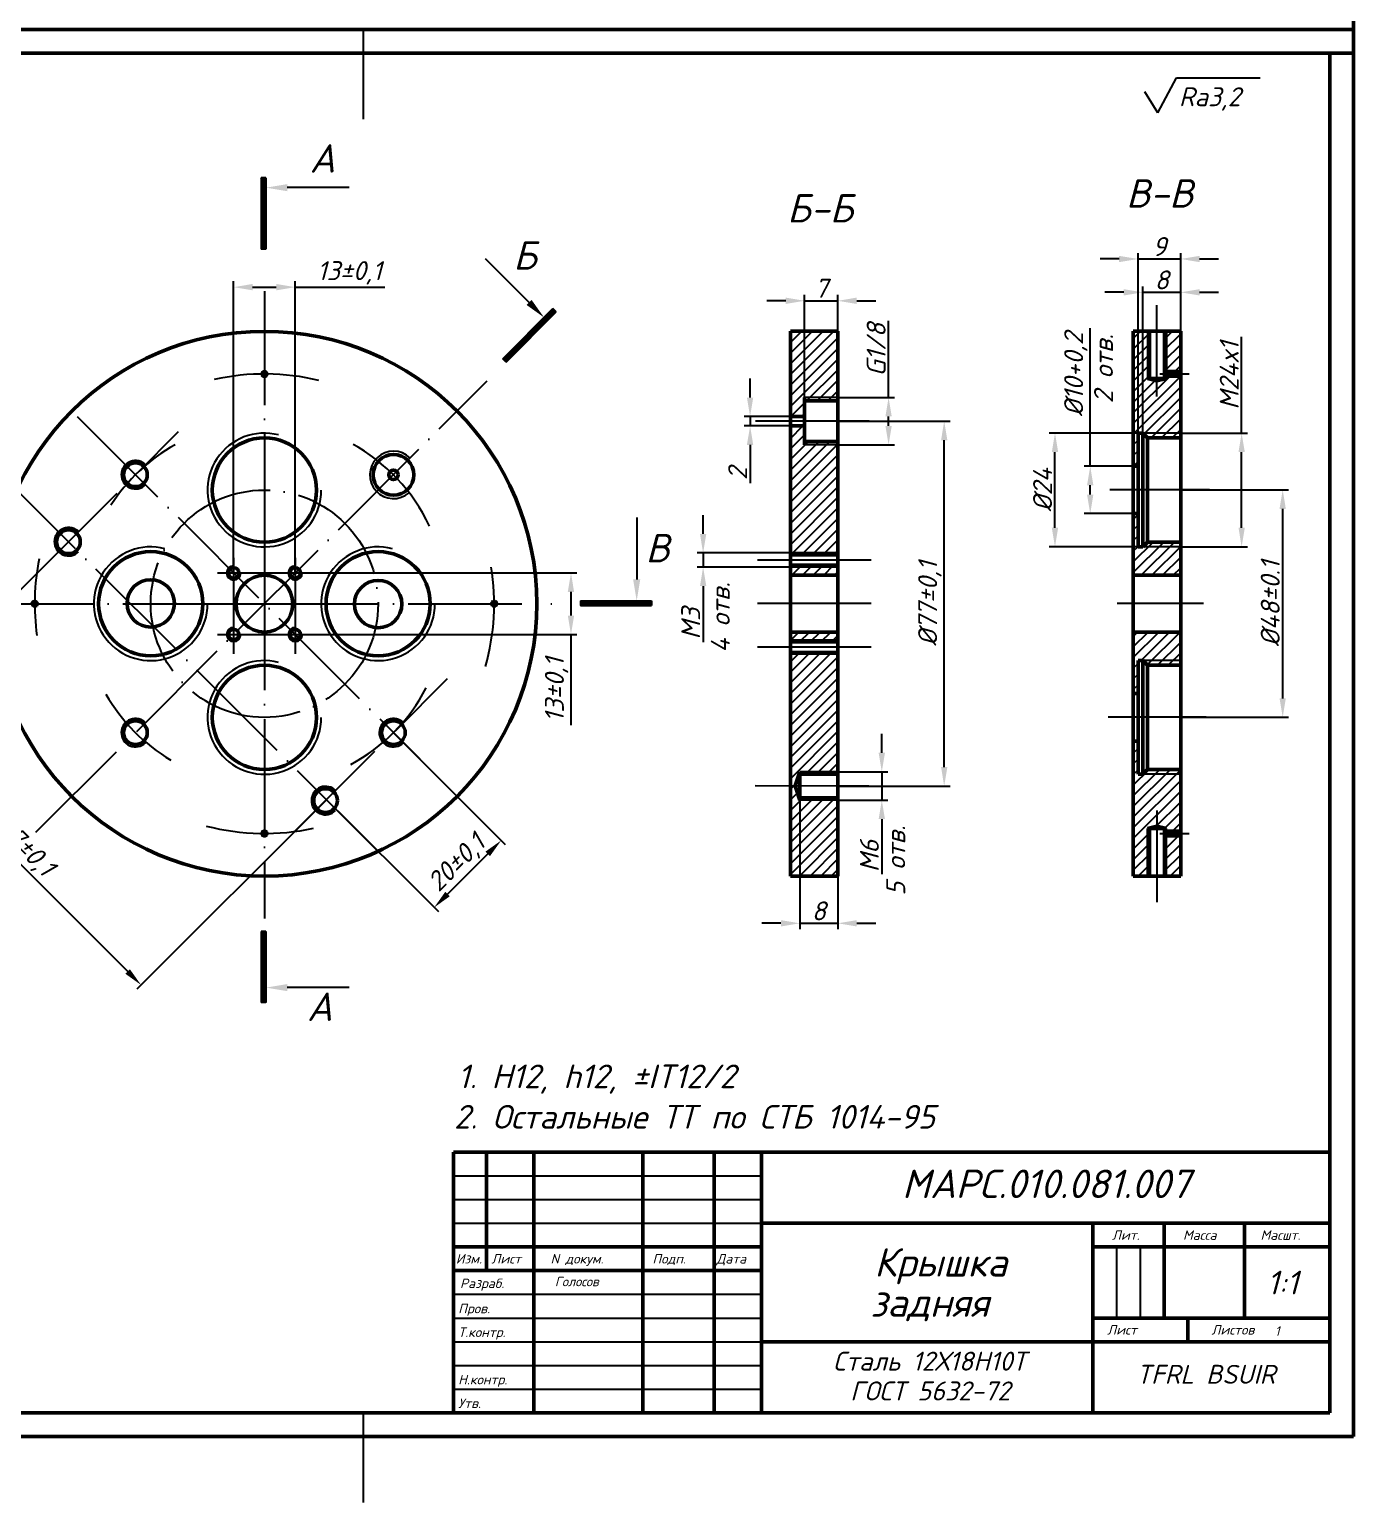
# Model space of a CAD drawing. Header units: millimetres. Extents: x -5427 to 3670, y -5891 to 948.
# Drawn here: x -4866.6 to -4587.1, y -244.5 to 66.5 of the extents above; entities that cross this region are included whole.
import ezdxf

# ---------------------------------------------------------------- set-up
doc = ezdxf.new("R2010")
doc.units = ezdxf.units.MM
doc.header["$MEASUREMENT"] = 0
doc.linetypes.add('ACAD_ISO04W100', pattern=[30, 24, -3, 0, -3])
doc.layers.add('оси', color=1, linetype='ACAD_ISO04W100')
doc.layers.add('Толстые', color=7, linetype='Continuous', lineweight=50)
doc.layers.add('Тонкие', color=140, linetype='Continuous', lineweight=25)
doc.styles.get("Standard").update_dxf_attribs({"font": 'isocpeui.ttf'})
doc.styles.add('TXT', font='isocpeui.ttf')
doc.styles.add('Для рамки', font='simplex.shx', dxfattribs={"oblique": 15, "height": 4})
doc.dimstyles.new('ISO-25', dxfattribs={"dimtxt": 4, "dimasz": 4, "dimexe": 1.25, "dimexo": 0, "dimtad": 1, "dimtxsty": 'Standard', "dimcen": 2.5, "dimadec": 0, "dimazin": 0, "dimtfac": 1, "dimtmove": 0, "dimatfit": 3, "dimfxl": 1, "dimarcsym": 0})
pattern_1 = [(45, (-7312.65057, 728.60746), (-0.1122532015, 0.1122532015), []), (135, (-7312.65057, 728.60746), (-0.1122532015, -0.1122532015), [])]

# ---------------------------------------------------------------- blocks, each defined once
blk = doc.blocks.new('BORDER')
for p, q in [((1, 1), (0, 1)), ((0, 1), (0, 0)), ((1, 0), (1, 1)), ((0, 0), (1, 0))]:
    blk.add_line(p, q)
blk = doc.blocks.new('*D549')
at = {"layer": 'Defpoints', "color": 0, "transparency": 16777216}
for p in [(-4810.52, 12.09), (-4823.52, -48.24), (-4810.52, -48.24)]:
    blk.add_point(p, dxfattribs=at)
at = {"layer": 'Тонкие', "color": 0, "lineweight": -2, "transparency": 16777216}
for p, q in [((-4823.52, -48.24), (-4823.52, 13.34)), ((-4810.52, -48.24), (-4810.52, 13.34)), ((-4819.52, 12.09), (-4814.52, 12.09)), ((-4810.52, 12.09), (-4791.6, 12.09))]:
    blk.add_line(p, q, dxfattribs=at)
at = {"layer": 'Тонкие', "color": 0, "transparency": 16777216}
for points in [[(-4819.52, 12.76), (-4819.52, 11.42), (-4823.52, 12.09)], [(-4814.52, 12.76), (-4814.52, 11.42), (-4810.52, 12.09)]]:
    blk.add_solid(points, dxfattribs=at)
at = {"layer": 'Тонкие', "color": 0, "transparency": 16777216, "insert": (-4799.06, 15.11), "char_height": 4, "attachment_point": 5}
blk.add_mtext('13%%p0,1', dxfattribs=at)
blk = doc.blocks.new('*D550')
at = {"layer": 'Defpoints', "color": 0, "transparency": 16777216}
for p in [(-4858.39, -41.66), (-4803.94, -96.1), (-4843.06, -135.22)]:
    blk.add_point(p, dxfattribs=at)
at = {"layer": 'Тонкие', "color": 0, "lineweight": -2, "transparency": 16777216}
for p, q in [((-4858.39, -41.66), (-4898.39, -81.66)), ((-4894.67, -83.6), (-4845.88, -132.39)), ((-4803.94, -96.1), (-4843.94, -136.1))]:
    blk.add_line(p, q, dxfattribs=at)
at = {"layer": 'Тонкие', "color": 0, "transparency": 16777216}
for points in [[(-4894.2, -83.13), (-4895.15, -84.07), (-4897.5, -80.77)], [(-4845.41, -131.92), (-4846.36, -132.86), (-4843.06, -135.22)]]:
    blk.add_solid(points, dxfattribs=at)
at = {"layer": 'Тонкие', "color": 0, "transparency": 16777216, "insert": (-4867.62, -106.38), "char_height": 4, "attachment_point": 5, "rotation": 315}
blk.add_mtext('77%%p0,1', dxfattribs=at)
blk = doc.blocks.new('*D561')
at = {"layer": 'Defpoints', "color": 0, "transparency": 16777216}
for p in [(-4724.42, -44.01), (-4705.99, -44.01), (-4705.99, -47.01)]:
    blk.add_point(p, dxfattribs=at)
at = {"layer": 'Тонкие', "color": 0, "lineweight": -2, "transparency": 16777216}
for p, q in [((-4724.42, -40.01), (-4724.42, -36.01)), ((-4705.99, -44.01), (-4725.67, -44.01)), ((-4724.42, -44.01), (-4724.42, -47.01)), ((-4705.99, -47.01), (-4725.67, -47.01)), ((-4724.42, -51.01), (-4724.42, -62.83))]:
    blk.add_line(p, q, dxfattribs=at)
at = {"layer": 'Тонкие', "color": 0, "transparency": 16777216}
for points in [[(-4725.08, -40.01), (-4723.75, -40.01), (-4724.42, -44.01)], [(-4725.08, -51.01), (-4723.75, -51.01), (-4724.42, -47.01)]]:
    blk.add_solid(points, dxfattribs=at)
at = {"layer": 'Тонкие', "color": 0, "transparency": 16777216, "insert": (-4727.04, -58.92), "char_height": 4, "attachment_point": 5, "rotation": 90}
blk.add_mtext('M3', dxfattribs=at)
blk = doc.blocks.new('*D562')
at = {"layer": 'Defpoints', "color": 0, "transparency": 16777216}
for p in [(-4810.52, -48.24), (-4810.52, -61.24), (-4752.31, -61.24)]:
    blk.add_point(p, dxfattribs=at)
at = {"layer": 'Тонкие', "color": 0, "lineweight": -2, "transparency": 16777216}
for p, q in [((-4810.52, -48.24), (-4751.06, -48.24)), ((-4752.31, -52.24), (-4752.31, -57.24)), ((-4810.52, -61.24), (-4751.06, -61.24)), ((-4752.31, -61.24), (-4752.31, -80.39))]:
    blk.add_line(p, q, dxfattribs=at)
at = {"layer": 'Тонкие', "color": 0, "transparency": 16777216}
for points in [[(-4752.98, -52.24), (-4751.65, -52.24), (-4752.31, -48.24)], [(-4752.98, -57.24), (-4751.65, -57.24), (-4752.31, -61.24)]]:
    blk.add_solid(points, dxfattribs=at)
at = {"layer": 'Тонкие', "color": 0, "transparency": 16777216, "insert": (-4755.34, -72.93), "char_height": 4, "attachment_point": 5, "rotation": 90}
blk.add_mtext('13%%p0,1', dxfattribs=at)
blk = doc.blocks.new('*D563')
at = {"layer": 'Defpoints', "color": 0, "transparency": 16777216}
for p in [(-4695.95, -16.22), (-4673.53, -16.22), (-4695.99, -93.22)]:
    blk.add_point(p, dxfattribs=at)
at = {"layer": 'Тонкие', "color": 0, "lineweight": -2, "transparency": 16777216}
for p, q in [((-4695.95, -16.22), (-4672.28, -16.22)), ((-4673.53, -89.22), (-4673.53, -20.22)), ((-4695.99, -93.22), (-4672.28, -93.22))]:
    blk.add_line(p, q, dxfattribs=at)
at = {"layer": 'Тонкие', "color": 0, "transparency": 16777216}
for points in [[(-4674.19, -20.22), (-4672.86, -20.22), (-4673.53, -16.22)], [(-4674.19, -89.22), (-4672.86, -89.22), (-4673.53, -93.22)]]:
    blk.add_solid(points, dxfattribs=at)
at = {"layer": 'Тонкие', "color": 0, "transparency": 16777216, "insert": (-4676.55, -54.72), "char_height": 4, "attachment_point": 5, "rotation": 90}
blk.add_mtext('%%c77%%p0,1', dxfattribs=at)
blk = doc.blocks.new('*D564')
at = {"layer": 'Defpoints', "color": 0, "transparency": 16777216}
for p in [(-4703.99, -96.21), (-4695.99, -96.21), (-4695.99, -122.2)]:
    blk.add_point(p, dxfattribs=at)
at = {"layer": 'Тонкие', "color": 0, "lineweight": -2, "transparency": 16777216}
for p, q in [((-4703.99, -96.21), (-4703.99, -123.45)), ((-4695.99, -96.21), (-4695.99, -123.45)), ((-4707.99, -122.2), (-4711.99, -122.2)), ((-4703.99, -122.2), (-4695.99, -122.2)), ((-4691.99, -122.2), (-4687.99, -122.2))]:
    blk.add_line(p, q, dxfattribs=at)
at = {"layer": 'Тонкие', "color": 0, "transparency": 16777216}
for points in [[(-4707.99, -121.53), (-4707.99, -122.86), (-4703.99, -122.2)], [(-4691.99, -121.53), (-4691.99, -122.86), (-4695.99, -122.2)]]:
    blk.add_solid(points, dxfattribs=at)
at = {"layer": 'Тонкие', "color": 0, "transparency": 16777216, "insert": (-4699.99, -119.57), "char_height": 4, "attachment_point": 5}
blk.add_mtext('8', dxfattribs=at)
blk = doc.blocks.new('*D565')
at = {"layer": 'Defpoints', "color": 0, "transparency": 16777216}
for p in [(-4695.99, -90.21), (-4695.99, -96.21), (-4686.7, -96.21)]:
    blk.add_point(p, dxfattribs=at)
at = {"layer": 'Тонкие', "color": 0, "lineweight": -2, "transparency": 16777216}
for p, q in [((-4686.7, -86.21), (-4686.7, -82.21)), ((-4695.99, -90.21), (-4685.45, -90.21)), ((-4686.7, -90.21), (-4686.7, -96.21)), ((-4695.99, -96.21), (-4685.45, -96.21)), ((-4686.7, -100.21), (-4686.7, -111.79))]:
    blk.add_line(p, q, dxfattribs=at)
at = {"layer": 'Тонкие', "color": 0, "transparency": 16777216}
for points in [[(-4687.37, -86.21), (-4686.03, -86.21), (-4686.7, -90.21)], [(-4687.37, -100.21), (-4686.03, -100.21), (-4686.7, -96.21)]]:
    blk.add_solid(points, dxfattribs=at)
at = {"layer": 'Тонкие', "color": 0, "transparency": 16777216, "insert": (-4689.32, -108), "char_height": 4, "attachment_point": 5, "rotation": 90}
blk.add_mtext('M6', dxfattribs=at)
blk = doc.blocks.new('*D566')
at = {"layer": 'Defpoints', "color": 0, "transparency": 16777216}
for p in [(-4789.8, -81.96), (-4803.94, -96.1), (-4767.05, -104.71)]:
    blk.add_point(p, dxfattribs=at)
at = {"layer": 'Тонкие', "color": 0, "lineweight": -2, "transparency": 16777216}
for p, q in [((-4789.8, -81.96), (-4766.17, -105.59)), ((-4803.94, -96.1), (-4780.31, -119.73)), ((-4778.36, -116.02), (-4769.88, -107.53))]:
    blk.add_line(p, q, dxfattribs=at)
at = {"layer": 'Тонкие', "color": 0, "transparency": 16777216}
for points in [[(-4770.35, -107.06), (-4769.41, -108.01), (-4767.05, -104.71)], [(-4778.84, -115.55), (-4777.89, -116.49), (-4781.19, -118.85)]]:
    blk.add_solid(points, dxfattribs=at)
at = {"layer": 'Тонкие', "color": 0, "transparency": 16777216, "insert": (-4776.26, -109.64), "char_height": 4, "attachment_point": 5, "rotation": 45}
blk.add_mtext('20%%p0,1', dxfattribs=at)
blk = doc.blocks.new('*D567')
at = {"layer": 'Defpoints', "color": 0, "transparency": 16777216}
for p in [(-4695.99, 9.21), (-4702.99, -11.21), (-4695.99, -11.21)]:
    blk.add_point(p, dxfattribs=at)
at = {"layer": 'Тонкие', "color": 0, "lineweight": -2, "transparency": 16777216}
for p, q in [((-4702.99, -11.21), (-4702.99, 10.46)), ((-4695.99, -11.21), (-4695.99, 10.46)), ((-4706.99, 9.21), (-4710.99, 9.21)), ((-4702.99, 9.21), (-4695.99, 9.21)), ((-4691.99, 9.21), (-4687.99, 9.21))]:
    blk.add_line(p, q, dxfattribs=at)
at = {"layer": 'Тонкие', "color": 0, "transparency": 16777216}
for points in [[(-4706.99, 9.88), (-4706.99, 8.54), (-4702.99, 9.21)], [(-4691.99, 9.88), (-4691.99, 8.54), (-4695.99, 9.21)]]:
    blk.add_solid(points, dxfattribs=at)
at = {"layer": 'Тонкие', "color": 0, "transparency": 16777216, "insert": (-4699.49, 11.86), "char_height": 4, "attachment_point": 5}
blk.add_mtext('7', dxfattribs=at)
blk = doc.blocks.new('*D568')
at = {"layer": 'Defpoints', "color": 0, "transparency": 16777216}
for p in [(-4695.99, -11.21), (-4695.99, -21.21), (-4685.27, -21.21)]:
    blk.add_point(p, dxfattribs=at)
at = {"layer": 'Тонкие', "color": 0, "lineweight": -2, "transparency": 16777216}
for p, q in [((-4685.27, -11.21), (-4685.27, 4.98)), ((-4695.99, -11.21), (-4684.02, -11.21)), ((-4685.27, -17.21), (-4685.27, -15.21)), ((-4695.99, -21.21), (-4684.02, -21.21))]:
    blk.add_line(p, q, dxfattribs=at)
at = {"layer": 'Тонкие', "color": 0, "transparency": 16777216}
for points in [[(-4685.93, -15.21), (-4684.6, -15.21), (-4685.27, -11.21)], [(-4685.93, -17.21), (-4684.6, -17.21), (-4685.27, -21.21)]]:
    blk.add_solid(points, dxfattribs=at)
at = {"layer": 'Тонкие', "color": 0, "transparency": 16777216, "insert": (-4687.89, -1.12), "char_height": 4, "attachment_point": 5, "rotation": 90}
blk.add_mtext('G1/8', dxfattribs=at)
blk = doc.blocks.new('*D569')
at = {"layer": 'Defpoints', "color": 0, "transparency": 16777216}
for p in [(-4705.99, -15.21), (-4714.5, -17.21), (-4705.99, -17.21)]:
    blk.add_point(p, dxfattribs=at)
at = {"layer": 'Тонкие', "color": 0, "lineweight": -2, "transparency": 16777216}
for p, q in [((-4714.5, -11.21), (-4714.5, -7.21)), ((-4705.99, -15.21), (-4715.75, -15.21)), ((-4714.5, -15.21), (-4714.5, -17.21)), ((-4705.99, -17.21), (-4715.75, -17.21)), ((-4714.5, -21.21), (-4714.5, -29.3))]:
    blk.add_line(p, q, dxfattribs=at)
at = {"layer": 'Тонкие', "color": 0, "transparency": 16777216}
for points in [[(-4715.17, -11.21), (-4713.84, -11.21), (-4714.5, -15.21)], [(-4715.17, -21.21), (-4713.84, -21.21), (-4714.5, -17.21)]]:
    blk.add_solid(points, dxfattribs=at)
at = {"layer": 'Тонкие', "color": 0, "transparency": 16777216, "insert": (-4717.13, -27.26), "char_height": 4, "attachment_point": 5, "rotation": 90}
blk.add_mtext('2', dxfattribs=at)
blk = doc.blocks.new('*D570')
at = {"layer": 'Defpoints', "color": 0, "transparency": 16777216}
for p in [(-4623.61, -18.71), (-4623.61, -42.71), (-4610.74, -42.71)]:
    blk.add_point(p, dxfattribs=at)
at = {"layer": 'Тонкие', "color": 0, "lineweight": -2, "transparency": 16777216}
for p, q in [((-4610.74, -18.71), (-4610.74, 1.57)), ((-4623.61, -18.71), (-4609.49, -18.71)), ((-4610.74, -38.71), (-4610.74, -22.71)), ((-4623.61, -42.71), (-4609.49, -42.71))]:
    blk.add_line(p, q, dxfattribs=at)
at = {"layer": 'Тонкие', "color": 0, "transparency": 16777216}
for points in [[(-4611.4, -22.71), (-4610.07, -22.71), (-4610.74, -18.71)], [(-4611.4, -38.71), (-4610.07, -38.71), (-4610.74, -42.71)]]:
    blk.add_solid(points, dxfattribs=at)
at = {"layer": 'Тонкие', "color": 0, "transparency": 16777216, "insert": (-4613.36, -6.57), "char_height": 4, "attachment_point": 5, "rotation": 90}
blk.add_mtext('M24x1', dxfattribs=at)
blk = doc.blocks.new('*D571')
at = {"layer": 'Defpoints', "color": 0, "transparency": 16777216}
for p in [(-4642.7, -25.71), (-4633.61, -25.71), (-4633.61, -35.71)]:
    blk.add_point(p, dxfattribs=at)
at = {"layer": 'Тонкие', "color": 0, "lineweight": -2, "transparency": 16777216}
for p, q in [((-4642.7, -25.71), (-4642.7, 3.45)), ((-4633.61, -25.71), (-4643.95, -25.71)), ((-4642.7, -31.71), (-4642.7, -29.71)), ((-4633.61, -35.71), (-4643.95, -35.71))]:
    blk.add_line(p, q, dxfattribs=at)
at = {"layer": 'Тонкие', "color": 0, "transparency": 16777216}
for points in [[(-4643.37, -29.71), (-4642.04, -29.71), (-4642.7, -25.71)], [(-4643.37, -31.71), (-4642.04, -31.71), (-4642.7, -35.71)]]:
    blk.add_solid(points, dxfattribs=at)
at = {"layer": 'Тонкие', "color": 0, "transparency": 16777216, "insert": (-4645.73, -6.31), "char_height": 4, "attachment_point": 5, "rotation": 90}
blk.add_mtext('%%c10+0,2', dxfattribs=at)
blk = doc.blocks.new('*D572')
at = {"layer": 'Defpoints', "color": 0, "transparency": 16777216}
for p in [(-4650.14, -18.71), (-4632.61, -18.71), (-4632.61, -42.71)]:
    blk.add_point(p, dxfattribs=at)
at = {"layer": 'Тонкие', "color": 0, "lineweight": -2, "transparency": 16777216}
for p, q in [((-4632.61, -18.71), (-4651.39, -18.71)), ((-4650.14, -38.71), (-4650.14, -22.71)), ((-4632.61, -42.71), (-4651.39, -42.71))]:
    blk.add_line(p, q, dxfattribs=at)
at = {"layer": 'Тонкие', "color": 0, "transparency": 16777216}
for points in [[(-4650.81, -22.71), (-4649.47, -22.71), (-4650.14, -18.71)], [(-4650.81, -38.71), (-4649.47, -38.71), (-4650.14, -42.71)]]:
    blk.add_solid(points, dxfattribs=at)
at = {"layer": 'Тонкие', "color": 0, "transparency": 16777216, "insert": (-4652.76, -30.71), "char_height": 4, "attachment_point": 5, "rotation": 90}
blk.add_mtext('%%c24', dxfattribs=at)
blk = doc.blocks.new('*D573')
at = {"layer": 'Defpoints', "color": 0, "transparency": 16777216}
for p in [(-4623.61, -30.71), (-4602.07, -30.71), (-4623.61, -78.71)]:
    blk.add_point(p, dxfattribs=at)
at = {"layer": 'Тонкие', "color": 0, "lineweight": -2, "transparency": 16777216}
for p, q in [((-4623.61, -30.71), (-4600.82, -30.71)), ((-4602.07, -74.71), (-4602.07, -34.71)), ((-4623.61, -78.71), (-4600.82, -78.71))]:
    blk.add_line(p, q, dxfattribs=at)
at = {"layer": 'Тонкие', "color": 0, "transparency": 16777216}
for points in [[(-4602.74, -34.71), (-4601.41, -34.71), (-4602.07, -30.71)], [(-4602.74, -74.71), (-4601.41, -74.71), (-4602.07, -78.71)]]:
    blk.add_solid(points, dxfattribs=at)
at = {"layer": 'Тонкие', "color": 0, "transparency": 16777216, "insert": (-4604.7, -54.71), "char_height": 4, "attachment_point": 5, "rotation": 90}
blk.add_mtext('%%c48%%p0.1', dxfattribs=at)
blk = doc.blocks.new('*D574')
at = {"layer": 'Defpoints', "color": 0, "transparency": 16777216}
for p in [(-4623.61, 11), (-4623.61, 2.79), (-4631.61, -18.71)]:
    blk.add_point(p, dxfattribs=at)
at = {"layer": 'Тонкие', "color": 0, "lineweight": -2, "transparency": 16777216}
for p, q in [((-4635.61, 11), (-4639.61, 11)), ((-4631.61, -18.71), (-4631.61, 12.25)), ((-4631.61, 11), (-4623.61, 11)), ((-4623.61, 2.79), (-4623.61, 12.25)), ((-4619.61, 11), (-4615.61, 11))]:
    blk.add_line(p, q, dxfattribs=at)
at = {"layer": 'Тонкие', "color": 0, "transparency": 16777216}
for points in [[(-4635.61, 11.66), (-4635.61, 10.33), (-4631.61, 11)], [(-4619.61, 11.66), (-4619.61, 10.33), (-4623.61, 11)]]:
    blk.add_solid(points, dxfattribs=at)
at = {"layer": 'Тонкие', "color": 0, "transparency": 16777216, "insert": (-4627.61, 13.62), "char_height": 4, "attachment_point": 5}
blk.add_mtext('8', dxfattribs=at)
blk = doc.blocks.new('*D575')
at = {"layer": 'Defpoints', "color": 0, "transparency": 16777216}
for p in [(-4623.61, 18.04), (-4623.61, 2.79), (-4632.61, -18.71)]:
    blk.add_point(p, dxfattribs=at)
at = {"layer": 'Тонкие', "color": 0, "lineweight": -2, "transparency": 16777216}
for p, q in [((-4632.61, -18.71), (-4632.61, 19.29)), ((-4623.61, 2.79), (-4623.61, 19.29)), ((-4636.61, 18.04), (-4640.61, 18.04)), ((-4632.61, 18.04), (-4623.61, 18.04)), ((-4619.61, 18.04), (-4615.61, 18.04))]:
    blk.add_line(p, q, dxfattribs=at)
at = {"layer": 'Тонкие', "color": 0, "transparency": 16777216}
for points in [[(-4636.61, 18.7), (-4636.61, 17.37), (-4632.61, 18.04)], [(-4619.61, 18.7), (-4619.61, 17.37), (-4623.61, 18.04)]]:
    blk.add_solid(points, dxfattribs=at)
at = {"layer": 'Тонкие', "color": 0, "transparency": 16777216, "insert": (-4628.11, 20.66), "char_height": 4, "attachment_point": 5}
blk.add_mtext('9', dxfattribs=at)

msp = doc.modelspace()

# ---------------------------------------------------------------- hatches: boundary and pattern name
at = {"layer": 'Тонкие'}
h = msp.add_hatch(dxfattribs=at)
h.set_pattern_fill('ANSI37', color=256, scale=0.05, style=0)
h.set_pattern_definition(pattern_1)
h.paths.add_polyline_path([(-4816.693, 35.132), (-4817.693, 35.132), (-4817.693, 20.132), (-4816.693, 20.132)])
h.paths.add_polyline_path([(-4816.693, -123.892), (-4817.693, -123.892), (-4817.693, -138.892), (-4816.693, -138.892)])
h = msp.add_hatch(dxfattribs=at)
h.set_pattern_fill('ANSI37', color=256, scale=0.05, style=0)
h.set_pattern_definition(pattern_1)
h.paths.add_polyline_path([(-4871.747, -110.249), (-4872.454, -109.542), (-4883.061, -120.148), (-4882.354, -120.856)])
h.paths.add_polyline_path([(-4755.404, 6.858), (-4756.111, 7.565), (-4766.717, -3.042), (-4766.01, -3.749)])
h = msp.add_hatch(dxfattribs=at)
h.set_pattern_fill('ANSI31', color=256, scale=0.5, style=0)
h.set_pattern_definition([(45, (-7331.8926, 728.6075), (-1.122532, 1.122532), [])])
h.paths.add_polyline_path([(-4695.993, 2.786), (-4705.993, 2.786), (-4705.993, -15.211), (-4702.993, -15.211), (-4702.993, -11.211), (-4695.993, -11.211)])
h.paths.add_polyline_path([(-4695.993, -21.211), (-4702.993, -21.211), (-4702.993, -17.211), (-4705.993, -17.211), (-4705.992, -44.014), (-4695.993, -44.014)])
h.paths.add_polyline_path([(-4695.993, -47.014), (-4705.992, -47.014), (-4705.992, -48.714), (-4695.993, -48.714)])
h.paths.add_polyline_path([(-4695.993, -60.714), (-4705.992, -60.714), (-4705.992, -62.414), (-4695.993, -62.414)])
h.paths.add_polyline_path([(-4695.993, -65.414), (-4705.992, -65.414), (-4705.992, -93.211), (-4704.993, -93.212), (-4703.992, -90.211), (-4703.992, -90.211), (-4695.993, -90.211)])
h.paths.add_polyline_path([(-4695.993, -96.211), (-4703.992, -96.211), (-4704.992, -93.212), (-4705.992, -93.211), (-4705.992, -112.214), (-4695.993, -112.214)])
h.paths.add_polyline_path([(-4695.993, -95.711), (-4703.992, -95.711), (-4703.992, -96.211), (-4695.993, -96.211)], flags=17)
h.paths.add_polyline_path([(-4695.993, -90.211), (-4703.992, -90.211), (-4703.992, -90.711), (-4695.993, -90.711)], flags=16)
h.paths.add_polyline_path([(-4695.993, -65.014), (-4705.992, -65.014), (-4705.992, -65.414), (-4695.993, -65.414)])
h.paths.add_polyline_path([(-4695.993, -62.414), (-4705.992, -62.414), (-4705.992, -62.814), (-4695.993, -62.814)])
h.paths.add_polyline_path([(-4695.993, -44.014), (-4705.992, -44.014), (-4705.992, -44.414), (-4695.993, -44.414)])
h.paths.add_polyline_path([(-4695.993, -46.614), (-4705.992, -46.614), (-4705.992, -47.014), (-4695.993, -47.014)])
h.paths.add_polyline_path([(-4695.993, -11.211), (-4702.993, -11.211), (-4702.993, -11.911), (-4695.993, -11.911)])
h.paths.add_polyline_path([(-4695.993, -20.511), (-4702.993, -20.511), (-4702.993, -21.211), (-4695.993, -21.211)], flags=17)
h = msp.add_hatch(dxfattribs=at)
h.set_pattern_fill('ANSI31', color=256, scale=0.5, style=0)
h.set_pattern_definition([(45, (-8616.1618, 717.6075), (-1.122532, 1.122532), [])])
h.paths.add_polyline_path([(-4623.608, -6.714), (-4626.608, -6.714), (-4626.608, -7.214), (-4628.608, -7.714), (-4630.608, -7.214), (-4630.608, 2.786), (-4633.608, 2.786), (-4633.608, -25.714), (-4632.608, -25.714), (-4632.608, -18.714), (-4631.608, -18.714), (-4623.608, -18.714)])
h.paths.add_polyline_path([(-4623.608, -42.714), (-4631.608, -42.714), (-4632.608, -42.714), (-4632.608, -35.714), (-4633.608, -35.714), (-4633.608, -48.714), (-4623.608, -48.714)])
h.paths.add_polyline_path([(-4623.608, -60.714), (-4633.608, -60.714), (-4633.608, -73.714), (-4632.608, -73.714), (-4632.608, -66.714), (-4631.608, -66.714), (-4631.608, -66.714), (-4623.608, -66.714)])
h.paths.add_polyline_path([(-4623.608, -90.714), (-4631.608, -90.714), (-4631.608, -90.714), (-4632.608, -90.714), (-4632.608, -83.714), (-4633.608, -83.714), (-4633.608, -112.214), (-4630.608, -112.214), (-4630.608, -102.214), (-4628.608, -101.714), (-4626.608, -102.214), (-4626.608, -102.714), (-4623.608, -102.714)])
h.paths.add_polyline_path([(-4623.608, -103.714), (-4626.608, -103.714), (-4626.608, -112.214), (-4623.608, -112.214)])
h.paths.add_polyline_path([(-4623.608, 2.786), (-4626.608, 2.786), (-4626.608, -5.714), (-4623.608, -5.714)])
h.paths.add_polyline_path([(-4623.608, -89.714), (-4630.608, -89.714), (-4631.608, -90.714), (-4623.608, -90.714)])
h.paths.add_polyline_path([(-4623.608, -66.714), (-4631.608, -66.714), (-4631.608, -66.714), (-4630.608, -67.714), (-4623.608, -67.714)], flags=16)
h.paths.add_polyline_path([(-4623.608, -18.714), (-4631.608, -18.714), (-4630.608, -19.714), (-4623.608, -19.714)])
h.paths.add_polyline_path([(-4623.608, -41.714), (-4630.608, -41.714), (-4631.608, -42.714), (-4631.608, -42.714), (-4623.608, -42.714)], flags=17)
h.paths.add_polyline_path([(-4630.208, -102.214), (-4630.608, -102.214), (-4630.608, -112.214), (-4630.208, -112.214)], flags=17)
h.paths.add_polyline_path([(-4626.608, -103.714), (-4627.008, -103.714), (-4627.008, -112.214), (-4626.608, -112.214)], flags=17)
h.paths.add_polyline_path([(-4626.608, -102.214), (-4627.008, -102.214), (-4627.008, -102.714), (-4626.608, -102.714)], flags=16)
h.paths.add_polyline_path([(-4630.208, 2.786), (-4630.608, 2.786), (-4630.608, -7.214), (-4630.208, -7.214)])
h.paths.add_polyline_path([(-4626.608, 2.786), (-4627.008, 2.786), (-4627.008, -5.714), (-4626.608, -5.714)])
h.paths.add_polyline_path([(-4626.608, -6.714), (-4627.008, -6.714), (-4627.008, -7.214), (-4626.608, -7.214)], flags=16)
h = msp.add_hatch(dxfattribs=at)
h.set_pattern_fill('ANSI37', color=256, scale=0.05, style=0)
h.set_pattern_definition([(45, (-8521.66982, 717.60746), (-0.1122532015, 0.1122532015), []), (135, (-8521.66982, 717.60746), (-0.1122532015, -0.1122532015), [])])
h.paths.add_polyline_path([(-4879.854, -54.254), (-4894.854, -54.254), (-4894.854, -55.254), (-4879.854, -55.254)])
h.paths.add_polyline_path([(-4735.32, -54.097), (-4750.32, -54.097), (-4750.32, -55.097), (-4735.32, -55.097)])

# ---------------------------------------------------------------- linework, layer by layer
at = {"layer": 'оси'}
for p, q in [((-4817.02, 11.211), (-4817.02, -121.17)), ((-4628.608, -11.026), (-4628.608, 8.319)), ((-4628, -6.214), (-4621.781, -6.214)), ((-4865.249, -102.966), (-4769.981, -7.698)), ((-4775.654, -96.103), (-4858.014, -13.743)), ((-4865.1, -48.37), (-4835.138, -18.408)), ((-4689.38, -16.221), (-4713.736, -16.207)), ((-4793.042, -107), (-4869.282, -30.759)), ((-4617.494, -30.714), (-4638.551, -30.714)), ((-4817.021, -41.928), (-4817.021, -65.542)), ((-4823.521, -45.073), (-4823.521, -65.344)), ((-4810.521, -45.073), (-4810.521, -65.344)), ((-4688.911, -45.514), (-4713.006, -45.514)), ((-4826.941, -48.238), (-4805.917, -48.238)), ((-4876.977, -54.738), (-4756.375, -54.738)), ((-4829.13, -54.738), (-4805.434, -54.738)), ((-4688.911, -54.714), (-4713.006, -54.714)), ((-4618.816, -54.714), (-4636.982, -54.714)), ((-4826.941, -61.238), (-4805.917, -61.238)), ((-4688.911, -63.914), (-4713.006, -63.914)), ((-4810.653, -102.818), (-4778.389, -70.553)), ((-4618.229, -78.714), (-4638.918, -78.714)), ((-4689.426, -93.221), (-4713.782, -93.207)), ((-4628.608, -98.401), (-4628.608, -117.747)), ((-4628, -103.214), (-4621.781, -103.214))]:
    msp.add_line(p, q, dxfattribs=at)
msp.add_circle((-4817.02, -54.738), 24, dxfattribs=at)
for radius, start, end in [(48.5, 76.27343, 102.63534), (38.5, 119.35846, 147.32781), (38.5, 25.19596, 61.3161), (48.5, 168.7587, 187.98434), (48.5, 344.10445, 9.18493), (38.5, 209.67601, 239.14794), (38.5, 298.21621, 332.53374), (48.5, 255.34793, 282.36951)]:
    msp.add_arc((-4817.02, -54.737), radius, start, end, dxfattribs=at)
at = {"layer": 'Толстые'}
for p, q in [((-4705.993, 2.786), (-4705.992, -112.214)), ((-4705.993, 2.786), (-4695.993, 2.786)), ((-4695.993, 2.786), (-4695.993, -112.214)), ((-4633.608, 2.786), (-4633.608, -112.214)), ((-4633.608, 2.786), (-4623.608, 2.786)), ((-4633.608, 2.786), (-4623.608, 2.786)), ((-4630.208, 2.786), (-4630.208, -7.214)), ((-4627.008, 2.786), (-4627.008, -7.214)), ((-4623.608, 2.786), (-4623.608, -112.214)), ((-4627.008, -5.714), (-4623.608, -5.714)), ((-4630.608, -7.214), (-4626.608, -7.214)), ((-4630.608, -7.214), (-4628.608, -7.714)), ((-4628.608, -7.714), (-4626.608, -7.214)), ((-4628.608, -7.714), (-4628.608, -7.714)), ((-4627.008, -6.714), (-4623.608, -6.714)), ((-4702.993, -11.211), (-4702.993, -21.211)), ((-4695.993, -11.911), (-4702.993, -11.911)), ((-4702.993, -15.211), (-4705.993, -15.211)), ((-4702.993, -17.211), (-4705.993, -17.211)), ((-4695.993, -20.511), (-4702.993, -20.511)), ((-4632.608, -18.714), (-4632.608, -42.714)), ((-4631.608, -18.714), (-4632.608, -18.714)), ((-4631.608, -18.714), (-4630.608, -19.714)), ((-4631.608, -18.714), (-4631.608, -42.714)), ((-4623.608, -19.714), (-4630.608, -19.714)), ((-4630.608, -19.714), (-4630.608, -41.714)), ((-4632.608, -25.714), (-4633.608, -25.714)), ((-4632.608, -35.714), (-4633.608, -35.714)), ((-4631.608, -42.714), (-4632.608, -42.714)), ((-4631.608, -42.714), (-4630.608, -41.714)), ((-4623.608, -41.714), (-4630.608, -41.714)), ((-4695.993, -44.414), (-4705.992, -44.414)), ((-4695.993, -46.614), (-4705.992, -46.614)), ((-4695.993, -48.714), (-4705.992, -48.714)), ((-4623.608, -48.714), (-4633.608, -48.714)), ((-4695.993, -60.714), (-4705.992, -60.714)), ((-4623.608, -60.714), (-4633.608, -60.714)), ((-4695.993, -62.814), (-4705.992, -62.814)), ((-4695.993, -65.014), (-4705.992, -65.014)), ((-4632.608, -66.714), (-4632.608, -90.714)), ((-4632.608, -66.714), (-4631.608, -66.714)), ((-4631.608, -66.714), (-4631.608, -90.714)), ((-4631.608, -66.714), (-4630.608, -67.714)), ((-4630.608, -67.714), (-4630.608, -89.714)), ((-4630.608, -67.714), (-4623.608, -67.714)), ((-4632.608, -73.714), (-4633.608, -73.714)), ((-4632.608, -83.714), (-4633.608, -83.714)), ((-4631.608, -90.714), (-4630.608, -89.714)), ((-4623.608, -89.714), (-4630.608, -89.714)), ((-4703.992, -90.211), (-4704.992, -93.211)), ((-4704.992, -93.211), (-4704.992, -93.211)), ((-4704.992, -93.211), (-4703.992, -96.211)), ((-4703.992, -96.211), (-4703.992, -90.211)), ((-4695.993, -90.711), (-4703.992, -90.711)), ((-4631.608, -90.714), (-4632.608, -90.714)), ((-4695.993, -95.711), (-4703.992, -95.711)), ((-4630.608, -102.214), (-4628.608, -101.714)), ((-4630.608, -102.214), (-4626.608, -102.214)), ((-4630.208, -112.214), (-4630.208, -102.214)), ((-4628.608, -101.714), (-4626.608, -102.214)), ((-4627.008, -112.214), (-4627.008, -102.214)), ((-4627.008, -102.714), (-4623.608, -102.714)), ((-4627.008, -103.714), (-4623.608, -103.714)), ((-4705.993, -112.214), (-4695.993, -112.214)), ((-4633.608, -112.214), (-4623.608, -112.214)), ((-4777.118, -170.514), (-4777.118, -225.514)), ((-4777.118, -170.514), (-4592.118, -170.514)), ((-4770.118, -195.514), (-4770.118, -170.514)), ((-4760.118, -225.514), (-4760.118, -170.514)), ((-4737.118, -170.514), (-4737.118, -225.514)), ((-4722.118, -225.514), (-4722.118, -170.514)), ((-4712.118, -225.514), (-4712.118, -170.514)), ((-4712.118, -185.514), (-4592.118, -185.514)), ((-4642.118, -185.514), (-4642.118, -225.514)), ((-4627.118, -185.514), (-4627.118, -205.514)), ((-4610.118, -185.514), (-4610.118, -205.514)), ((-4777.118, -190.514), (-4712.118, -190.514)), ((-4642.118, -190.514), (-4592.118, -190.514)), ((-4777.118, -195.514), (-4712.118, -195.514)), ((-4642.118, -205.514), (-4592.118, -205.514)), ((-4622.118, -210.514), (-4622.118, -205.514)), ((-4712.118, -210.514), (-4592.118, -210.514))]:
    msp.add_line(p, q, dxfattribs=at)
for points in [[(-4999.118, 61.486), (-4987.118, 61.486), (-4592.118, 61.486)], [(-4592.118, -225.514), (-4592.118, 61.486)], [(-4592.118, -225.514), (-4777.118, -225.514), (-4987.118, -225.514), (-5000.097, -225.514)]]:
    msp.add_lwpolyline(points, dxfattribs=at)
for centre, radius in [((-4817.021, -54.738), 57.5), ((-4817.02, -6.237), 0.5), ((-4817.02, -30.738), 11), ((-4789.776, -27.534), 4.3), ((-4844.244, -27.514), 2.5), ((-4789.796, -27.514), 1), ((-4858.386, -41.656), 2.5), ((-4841.02, -54.738), 11), ((-4793.02, -54.738), 11), ((-4841.02, -54.664), 5), ((-4823.519, -48.238), 1.1), ((-4817.021, -54.737), 6), ((-4810.519, -48.238), 1.1), ((-4793.02, -54.812), 5), ((-4865.52, -54.737), 0.5), ((-4768.52, -54.738), 0.5), ((-4823.519, -61.238), 1.1), ((-4810.518, -61.238), 1.1), ((-4817.02, -78.738), 11), ((-4844.244, -81.961), 2.5), ((-4789.796, -81.961), 2.5), ((-4804.117, -96.281), 2.5), ((-4817.02, -103.237), 0.5)]:
    msp.add_circle(centre, radius, dxfattribs=at)
at = {"layer": 'Тонкие'}
for p, q in [((-4796.097, 47.533), (-4796.097, 66.486)), ((-4628.445, 48.854), (-4624.481, 56.279)), ((-4624.481, 56.279), (-4606.815, 56.275)), ((-4628.445, 48.854), (-4631.17, 53.309)), ((-4816.693, 35.132), (-4817.693, 35.132)), ((-4817.693, 35.132), (-4817.693, 20.132)), ((-4816.693, 35.132), (-4816.693, 20.132)), ((-4799.136, 33.092), (-4812.193, 33.092)), ((-4816.693, 20.132), (-4817.693, 20.132)), ((-4770.4, 18.105), (-4761.168, 8.872)), ((-4766.717, -3.042), (-4756.111, 7.565)), ((-4766.01, -3.749), (-4755.404, 6.858)), ((-4755.404, 6.858), (-4756.111, 7.565)), ((-4630.608, 2.786), (-4630.608, -7.214)), ((-4626.608, 2.786), (-4626.608, -7.214)), ((-4766.01, -3.749), (-4766.717, -3.042)), ((-4695.993, -11.211), (-4702.993, -11.211)), ((-4695.993, -21.211), (-4702.993, -21.211)), ((-4623.608, -18.714), (-4631.608, -18.714)), ((-4738.439, -36.54), (-4738.439, -49.597)), ((-4623.608, -42.714), (-4631.608, -42.714)), ((-4695.993, -44.014), (-4705.992, -44.014)), ((-4695.993, -47.014), (-4705.992, -47.014)), ((-4750.32, -54.097), (-4750.32, -55.097)), ((-4750.32, -54.097), (-4735.32, -54.097)), ((-4750.32, -55.097), (-4735.32, -55.097)), ((-4735.32, -54.097), (-4735.32, -55.097)), ((-4695.993, -62.414), (-4705.992, -62.414)), ((-4695.993, -65.414), (-4705.992, -65.414)), ((-4623.608, -66.714), (-4631.608, -66.714)), ((-4695.993, -90.211), (-4703.992, -90.211)), ((-4623.608, -90.714), (-4631.608, -90.714)), ((-4695.993, -96.211), (-4703.992, -96.211)), ((-4630.608, -112.214), (-4630.608, -102.214)), ((-4626.608, -112.214), (-4626.608, -102.214)), ((-4817.693, -123.892), (-4817.693, -138.892)), ((-4816.693, -123.892), (-4817.693, -123.892)), ((-4816.693, -123.892), (-4816.693, -138.892)), ((-4799.136, -135.774), (-4812.193, -135.774)), ((-4816.693, -138.892), (-4817.693, -138.892)), ((-4777.118, -175.514), (-4712.118, -175.514)), ((-4777.118, -180.514), (-4712.118, -180.514)), ((-4777.118, -185.514), (-4712.118, -185.514)), ((-4637.118, -205.514), (-4637.118, -190.514)), ((-4632.118, -205.514), (-4632.118, -190.514)), ((-4777.118, -200.514), (-4712.118, -200.514)), ((-4777.118, -205.514), (-4712.118, -205.514)), ((-4777.118, -210.514), (-4712.118, -210.514)), ((-4777.118, -215.514), (-4712.118, -215.514)), ((-4777.118, -220.514), (-4712.118, -220.514)), ((-4796.097, -244.467), (-4796.097, -225.514))]:
    msp.add_line(p, q, dxfattribs=at)
for centre, radius, start, end in [((-4817.02, -30.738), 12, 75.52249, 0), ((-4844.244, -27.514), 3, 42.76713, 315), ((-4789.776, -27.534), 5, 45.331, 311.23389), ((-4858.386, -41.656), 3, 42.76713, 315), ((-4841.02, -54.738), 12, 75.52249, 0), ((-4793.02, -54.738), 12, 75.52249, 0), ((-4823.521, -48.238), 1.5, 90, 0), ((-4810.521, -48.238), 1.5, 90, 0), ((-4823.521, -61.238), 1.5, 90, 0), ((-4810.519, -61.238), 1.5, 90, 0), ((-4817.02, -78.738), 12, 75.52249, 0), ((-4844.244, -81.961), 3, 42.76713, 315), ((-4789.796, -81.961), 3, 42.76713, 315), ((-4804.117, -96.281), 3, 42.76713, 315)]:
    msp.add_arc(centre, radius, start, end, dxfattribs=at)
for points in [[(-4812.193, 33.842), (-4812.193, 32.342), (-4816.693, 33.092)], [(-4761.698, 8.342), (-4760.637, 9.402), (-4757.986, 5.69)], [(-4739.189, -49.597), (-4737.689, -49.597), (-4738.439, -54.097)], [(-4812.193, -135.024), (-4812.193, -136.524), (-4816.693, -135.774)]]:
    msp.add_solid(points, dxfattribs=at)

# ---------------------------------------------------------------- block references
at = {"layer": 'Толстые', "xscale": 420, "yscale": 297, "zscale": 420}
for p in [(-5007.118, 61.486), (-5007.118, -230.514)]:
    msp.add_blockref('BORDER', p, dxfattribs=at)

# ---------------------------------------------------------------- texts
at = {"layer": 'Тонкие'}
for s, height, p in [('Ra3,2', 4, (-4623.983, 50.281)), ('A', 6, (-4807.483, 36.26)), ('В-В', 6, (-4635.14, 28.871)), ('Б-Б', 6, (-4706.695, 25.743)), ('Б', 6, (-4764.511, 15.779)), ('В', 6, (-4736.562, -46.004)), ('A', 6, (-4808.05, -142.809)), ('1. H12, h12, %%pIT12/2', 5, (-4776.226, -157.004)), ('2. Остальные ТТ по СТБ 1014-95', 5, (-4776.994, -165.538)), ('МАРС.010.081.007', 6, (-4682.425, -180.188)), ('1:1', 5, (-4605.411, -200.532)), ('1', 2, (-4603.711, -209.255)), ('Сталь 12Х18Н10Т', 4, (-4696.987, -216.624)), ('TFRL BSUIR', 4, (-4633.005, -219.398)), ('ГОСТ 5632-72', 4, (-4693.38, -222.904))]:
    msp.add_text(s, height=height, dxfattribs=at).set_placement(p)
for s, p in [('2 отв.', (-4637.896, -12.431)), ('4 отв.', (-4718.785, -65.079)), ('5 отв.', (-4681.753, -116.349))]:
    msp.add_text(s, height=4, rotation=90, dxfattribs=at).set_placement(p)
at = {"layer": 'Тонкие', "style": 'Для рамки', "oblique": 15}
for s, p in [('Лит.', (-4638.118, -189.014)), ('Масса', (-4623.118, -189.014)), ('Масшт.', (-4606.759, -189.014)), ('Изм.', (-4776.618, -194.014)), ('Лист', (-4769.118, -194.014)), ('N докум.', (-4756.618, -194.014)), ('Подп.', (-4735.118, -194.014)), ('Дата', (-4721.618, -194.014)), ('Разраб.', (-4775.737, -199.196)), ('Пров.', (-4776.118, -204.514)), ('Т.контр.', (-4776.118, -209.514)), ('Лист', (-4639.118, -209.014)), ('Листов', (-4617.118, -209.014)), ('Н.контр.', (-4776.118, -219.514)), ('Утв.', (-4776.118, -224.514))]:
    msp.add_text(s, height=2, dxfattribs=at).set_placement(p)
at = {"layer": 'Тонкие', "style": 'TXT'}
for s, height, p in [('Крышка', 6, (-4688.296, -196.761)), ('Голосов', 2, (-4755.712, -198.815)), ('задняя', 6, (-4689.155, -205.258))]:
    msp.add_text(s, height=height, dxfattribs=at).set_placement(p)

# ---------------------------------------------------------------- dimensions: what is measured, and where the dimension line sits
at = {"layer": 'Тонкие'}
for base, p1, p2, picture, middle in [((-4623.608, 18.038), (-4632.608, -18.714), (-4623.608, 2.786), '*D575', (-4628.108, 20.663)), ((-4623.608, 10.997), (-4631.608, -18.714), (-4623.608, 2.786), '*D574', (-4627.608, 13.622)), ((-4695.993, 9.21), (-4702.993, -11.211), (-4695.993, -11.211), '*D567', (-4699.493, 11.861)), ((-4695.993, -122.196), (-4703.992, -96.211), (-4695.993, -96.211), '*D564', (-4699.992, -119.571))]:
    dim = msp.add_linear_dim(base=base, p1=p1, p2=p2, dimstyle='ISO-25', dxfattribs=at)
    dim.commit()
    dim.dimension.update_dxf_attribs({"geometry": picture, "text_midpoint": middle})
dim = msp.add_linear_dim(base=(-4810.521, 12.089), p1=(-4823.521, -48.238), p2=(-4810.521, -48.238), text='13%%p0,1', dimstyle='ISO-25', dxfattribs=at)
dim.commit()
dim.dimension.update_dxf_attribs({"geometry": '*D549', "text_midpoint": (-4799.061, 15.114)})
for base, p1, p2, angle, text, picture, middle, dimtype in [((-4685.265, -21.211), (-4695.993, -11.211), (-4695.993, -21.211), 90, 'G1/8', '*D568', (-4685.265, -1.118), 160), ((-4642.703, -25.714), (-4633.608, -35.714), (-4633.608, -25.714), 90, '%%c10+0,2', '*D571', (-4642.703, -6.306), 160), ((-4610.737, -42.714), (-4623.608, -18.714), (-4623.608, -42.714), 90, 'M24x1', '*D570', (-4610.737, -6.572), 160), ((-4724.417, -44.014), (-4705.992, -47.014), (-4705.992, -44.014), 90, 'M3', '*D561', (-4724.417, -58.922), 160), ((-4843.056, -135.22), (-4858.386, -41.656), (-4803.939, -96.103), 315, '77%%p0,1', '*D550', (-4869.761, -108.515), 161), ((-4752.312, -61.237), (-4810.521, -48.238), (-4810.521, -61.237), 90, '13%%p0,1', '*D562', (-4752.312, -72.931), 160)]:
    dim = msp.add_linear_dim(base=base, p1=p1, p2=p2, angle=angle, text=text, dimstyle='ISO-25', dxfattribs=at)
    dim.commit()
    dim.dimension.update_dxf_attribs({"geometry": picture, "text_midpoint": middle, "dimtype": dimtype})
dim = msp.add_linear_dim(base=(-4714.502, -17.211), p1=(-4705.993, -15.211), p2=(-4705.993, -17.211), angle=90, dimstyle='ISO-25', dxfattribs=at)
dim.commit()
dim.dimension.update_dxf_attribs({"geometry": '*D569', "text_midpoint": (-4717.127, -27.256)})
for base, p1, p2, text, picture, middle in [((-4673.527, -16.217), (-4695.993, -93.217), (-4695.947, -16.217), '%%c77%%p0,1', '*D563', (-4676.552, -54.717)), ((-4650.139, -18.714), (-4632.608, -42.714), (-4632.608, -18.714), '%%c24', '*D572', (-4652.764, -30.714)), ((-4602.072, -30.714), (-4623.608, -78.714), (-4623.608, -30.714), '%%c48%%p0.1', '*D573', (-4604.697, -54.714)), ((-4686.7, -96.211), (-4695.993, -90.211), (-4695.993, -96.211), 'M6', '*D565', (-4689.325, -108.002))]:
    dim = msp.add_linear_dim(base=base, p1=p1, p2=p2, angle=90, text=text, dimstyle='ISO-25', dxfattribs=at)
    dim.commit()
    dim.dimension.update_dxf_attribs({"geometry": picture, "text_midpoint": middle})
dim = msp.add_aligned_dim(p1=(-4803.939, -96.103), p2=(-4789.796, -81.961), distance=-32.167, text='20%%p0,1', dimstyle='ISO-25', dxfattribs=at)
dim.commit()
dim.dimension.update_dxf_attribs({"geometry": '*D566', "text_midpoint": (-4776.261, -109.638)})

doc.saveas('drawing.dxf')
